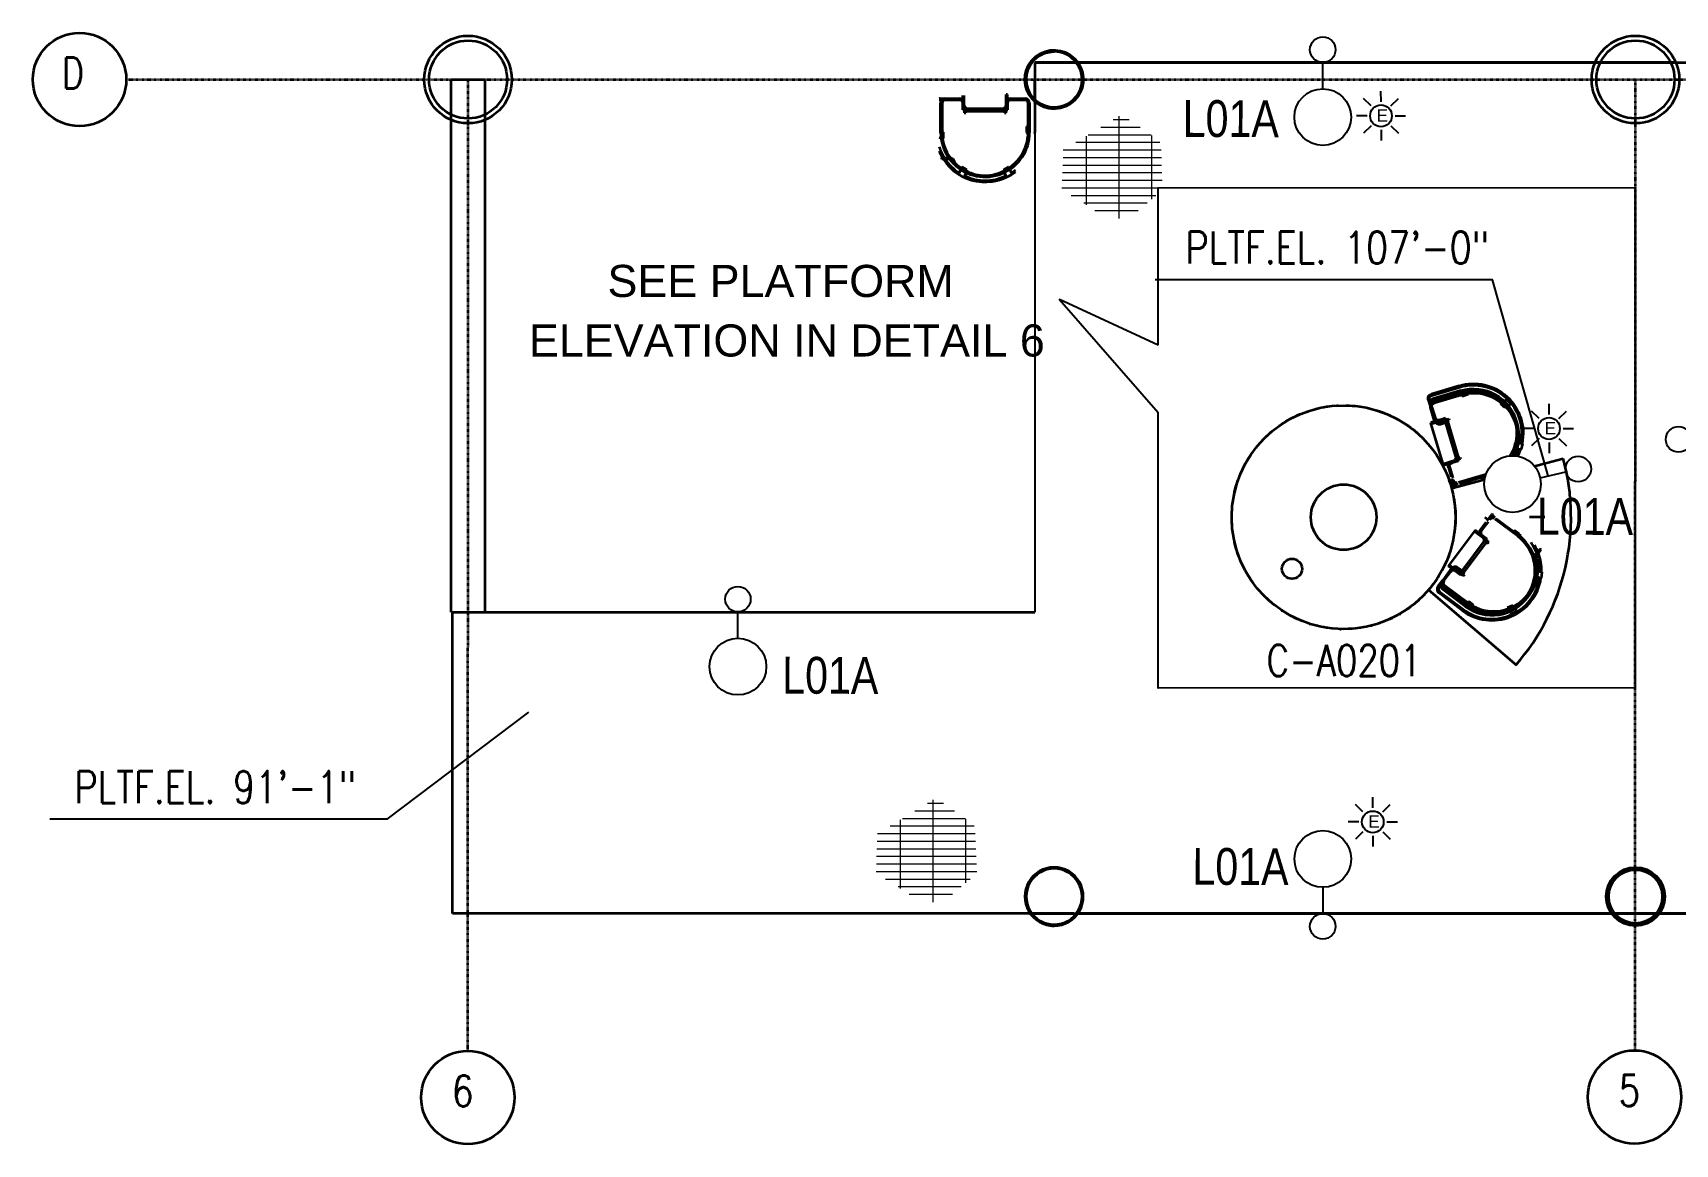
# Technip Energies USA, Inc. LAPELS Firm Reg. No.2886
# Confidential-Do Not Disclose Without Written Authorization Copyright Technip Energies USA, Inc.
# Model space of a CAD drawing. Header units: inches. Extents: x 3135 to 9031, y -914 to 4011.
# Drawn here: x 3525 to 4201, y 273 to 730 of the extents above; entities that cross this region are included whole.
import ezdxf
from ezdxf.enums import TextEntityAlignment as Align

# ---------------------------------------------------------------- set-up
doc = ezdxf.new("R2010")
doc.units = ezdxf.units.IN
doc.header["$MEASUREMENT"] = 0
doc.linetypes.add('DASHDOT2', pattern=[12.700025, 6.350013, -3.175006, 0, -3.175006])
for name, color, linetype in [('Default', 7, 'Continuous'), ('E-LIGHTING', 41, 'Continuous'), ('TF_P_CENTER', 7, 'Continuous'), ('TF_P_Equipment', 7, 'Continuous'), ('TF_P_Ladder', 7, 'Continuous'), ('TF_P_Plaform', 7, 'Continuous'), ('TF_P_Steel', 7, 'Continuous'), ('TF_S_GRATING', 7, 'Continuous')]:
    doc.layers.add(name, color=color, linetype=linetype)
doc.styles.add('Arial', font='arial.ttf')
doc.styles.add('ROMANS', font='romans.shx')

# ---------------------------------------------------------------- blocks, each defined once
blk = doc.blocks.new('A$Cc5a80bb5')
at = {"layer": 'Default', "color": 8, "linetype": 'Continuous', "lineweight": 35}
for centre in [(80.25, 0), (239.88, -418.62), (719.6, -418.46), (719.6, -418.46), (1200.17, -418.16), (1200.17, -418.16)]:
    blk.add_circle(centre, 19.2, dxfattribs=at)
at = {"layer": 'TF_P_Steel', "color": 8, "linetype": 'DASHDOT2', "lineweight": 35, "ltscale": 0.015}
for points in [[(239.94, -399.42), (240, 0)], [(99.45, 0), (1200, -0.01)], [(719.86, -399.26), (720, 0)], [(1200.04, -398.96), (1200, 0)]]:
    blk.add_lwpolyline(points, dxfattribs=at)
at = {"layer": 'Default', "color": 8, "style": 'ROMANS', "width": 0.8}
for s, p in [('D', (72.93, 9.1)), ('6', (233.41, -409.55)), ('5', (713.14, -409.38)), ('4', (1193.71, -409.08))]:
    blk.add_text(s, height=12.8, dxfattribs=at).set_placement(p, align=Align.TOP_LEFT)
blk = doc.blocks.new('A$C60500d5a')
at = {"layer": 'TF_P_Ladder', "color": 8, "linetype": 'Continuous', "lineweight": 35}
for p, q in [((-8.52, -0.15), (-10.68, -1.4)), ((-10.12, -3.05), (-10.68, -1.4)), ((-9.93, -3.6), (-9.96, -3.51)), ((-7.77, -2.35), (-9.93, -3.6)), ((-9.93, -3.6), (-9.63, -4.12)), ((-9.93, -3.6), (-9.93, -3.6)), ((-9.93, -3.6), (-9.86, -3.72)), ((-9.63, -4.12), (-7.47, -2.87)), ((-7.77, -2.35), (-8.62, -2.84)), ((-8.42, -0.31), (-8.52, -0.15)), ((-7.95, -1.82), (-8.52, -0.15)), ((-7.84, -1.77), (-8.18, -0.78)), ((-7.77, -2.35), (-7.79, -2.29)), ((-7.47, -2.87), (-7.77, -2.35)), ((-7.77, -2.35), (-7.77, -2.35)), ((-7.66, -2.29), (-7.68, -2.24)), ((7.77, -2.35), (7.47, -2.87)), ((7.47, -2.87), (7.63, -2.4)), ((7.47, -2.87), (7.47, -2.87)), ((7.47, -2.87), (7.47, -2.87)), ((7.47, -2.87), (8.4, -3.4)), ((7.47, -2.87), (9.63, -4.12)), ((7.71, -2.44), (7.64, -2.58)), ((9.93, -3.6), (7.77, -2.35)), ((8, -1.31), (8.22, -0.67)), ((8.11, -1.35), (8.52, -0.15)), ((8.52, -0.15), (8.22, -0.67)), ((10.68, -1.4), (8.52, -0.15)), ((9.63, -4.12), (9.93, -3.6)), ((9.63, -4.11), (9.76, -3.89)), ((9.63, -4.11), (9.63, -4.11)), ((10.12, -3.05), (10.13, -3.02)), ((10.33, -2.44), (10.68, -1.4)), ((-17.79, -7.26), (-17.79, -7.86)), ((-14.84, -7.26), (-17.79, -7.26)), ((-17.79, -7.86), (-14.84, -7.86)), ((-17.1, -18.18), (-17.69, -17.39)), ((-17.66, -18.24), (-17.69, -18.2)), ((-17.66, -18.24), (-17.66, -20.74)), ((-17.06, -18.24), (-17.66, -18.24)), ((-17.1, -29.74), (-17.1, -18.3)), ((-17.06, -20.74), (-17.06, -18.24)), ((-16.5, -18.3), (-16.5, -30.01)), ((17.66, -15.86), (17.06, -15.86)), ((17.06, -15.86), (17.06, -18.36)), ((17.06, -17.92), (17.06, -18.36)), ((17.06, -18.36), (17.06, -18.36)), ((17.06, -18.36), (17.7, -18.48)), ((17.06, -18.36), (17.66, -18.36)), ((17.66, -18.36), (17.66, -15.86)), ((17.66, -18.36), (17.7, -18.37)), ((17.7, -18.3), (17.7, -30.3)), ((18.15, -15.95), (18.76, -16.07)), ((18.3, -30.3), (18.3, -18.3)), ((18.3, -18.48), (18.9, -18.59)), ((18.3, -18.59), (18.6, -18.65)), ((18.6, -18.65), (18.9, -18.65)), ((18.9, -30.3), (18.9, -18.3)), ((19.5, -18.3), (19.5, -30.3)), ((21, -30.3), (21, -18.3)), ((21.6, -18.3), (21.6, -30.3)), ((-17.66, -20.74), (-17.69, -20.7)), ((-17.66, -20.74), (-17.06, -20.74)), ((-7.4, -26.35), (-7.4, -28.85)), ((-6.8, -26.35), (-7.4, -26.35)), ((-6.8, -28.85), (-6.8, -26.35)), ((9.2, -26.35), (9.2, -28.85)), ((9.8, -26.35), (9.2, -26.35)), ((9.8, -28.85), (9.8, -26.35)), ((-17.3, -31.6), (-16.59, -31.6)), ((-15.2, -32.2), (-17.3, -32.2)), ((-15.2, -31.6), (-14.84, -31.6)), ((-14.1, -32.2), (-15.2, -32.2)), ((-14.01, -31.6), (-9.3, -31.6)), ((-9.3, -32.2), (-13.34, -32.2)), ((-8, -27.6), (-8, -33.85)), ((-8, -27.6), (-7.6, -27.6)), ((-7.4, -27.1), (-7.6, -27.1)), ((-7.6, -27.95), (-7.6, -27.1)), ((-7.6, -28.09), (-7.6, -27.95)), ((-7.4, -28.85), (-7.4, -33.85)), ((-7.4, -28.85), (-6.8, -28.85)), ((9.2, -27.1), (-6.8, -27.1)), ((8.6, -28.1), (-6.8, -28.1)), ((8.6, -27.6), (8.6, -30.3)), ((9.2, -27.6), (8.6, -27.6)), ((9.2, -28.85), (9.8, -28.85)), ((9.2, -30.3), (9.2, -28.85)), ((10, -27.1), (9.8, -27.1)), ((9.8, -28.85), (9.8, -31.4)), ((9.8, -32.07), (9.8, -33.85)), ((10, -27.95), (10, -27.1)), ((10, -27.6), (10.4, -27.6)), ((10, -28.09), (10, -27.95)), ((10.4, -27.6), (10.4, -31.6)), ((10.4, -32.2), (10.4, -33.85)), ((16.4, -31.6), (10.5, -31.6)), ((10.5, -32.2), (16.4, -32.2)), ((17.6, -32.2), (16.4, -32.2)), ((19.7, -32.2), (17.6, -32.2)), ((18.99, -31.6), (19.7, -31.6)), ((-8, -33.85), (-7.4, -33.85)), ((9.8, -33.85), (10.4, -33.85))]:
    blk.add_line(p, q, dxfattribs=at)
for centre, radius, start, end in [((0, -18.3), 18.3, 0, 135), ((1.2, -18.3), 20.4, 0, 118.21144), ((1.2, -18.3), 19.8, 0, 118.19549), ((1.2, -18.3), 18.3, 0, 91.87889), ((1.2, -18.3), 17.7, 92.2002, 180), ((1.2, -18.3), 20.4, 125.32181, 147.23606), ((1.2, -18.3), 19.8, 125.83645, 146.1115), ((-14.84, -5.36), 2.5, 270, 0), ((-14.84, -5.36), 1.9, 270, 0), ((1.2, -18.3), 18.3, 127.18622, 138.27741), ((-0.19, -18.49), 17.89, 0.60236, 132.78875), ((1.2, -18.3), 18.3, 116.88471, 119.34008), ((1.2, -18.3), 17.7, 0, 61.66824), ((1.2, -18.3), 20.4, 149.21838, 157.79928), ((1.2, -18.3), 19.8, 148.17845, 162.53918), ((1.2, -18.3), 18.3, 143.934, 180), ((-17.3, -30.3), 1.3, 252.65035, 270), ((-17.3, -30.3), 1.9, 258.2271, 270), ((-15.2, -30.3), 1.9, 180.0094, 270), ((-15.2, -30.3), 1.3, 193.27122, 270), ((-9.3, -30.3), 1.3, 270, 0), ((-9.3, -30.3), 1.9, 270, 313.17355), ((10.5, -30.3), 1.9, 180, 270), ((10.5, -30.3), 1.3, 180, 270), ((11.7, -30.3), 1.3, 180, 270), ((16.4, -30.3), 1.3, 270, 0), ((16.4, -30.3), 1.9, 270, 0), ((17.6, -30.3), 1.9, 270, 0), ((17.6, -30.3), 1.3, 278.84988, 0), ((19.7, -30.3), 1.3, 270, 0), ((19.7, -30.3), 1.9, 270, 0)]:
    blk.add_arc(centre, radius, start, end, dxfattribs=at)
at = {"layer": 'TF_P_Steel', "color": 8, "linetype": 'Continuous', "lineweight": 35}
for p, q in [((-14.67, -7.25), (-14.67, -6.46)), ((-14.67, -9.18), (-14.67, -7.85)), ((-14.67, -33.85), (-14.67, -32.2)), ((-7.4, -33.85), (9.8, -33.85))]:
    blk.add_line(p, q, dxfattribs=at)
blk = doc.blocks.new('TF_P_ELP_GRATING', base_point=(2.146, 13.23))
at = {"layer": 'TF_S_GRATING', "color": 8, "linetype": 'Continuous', "lineweight": 18}
for p, q in [((2.19, 13.523), (2.19, 12.866)), ((2.37, 13.425), (1.964, 13.425)), ((1.98, 13.435), (1.98, 12.994)), ((2.313, 13.474), (2.034, 13.474)), ((2.469, 13.328), (1.822, 13.328)), ((2.426, 13.377), (1.882, 13.377)), ((2.4, 13.399), (2.4, 12.99)), ((2.467, 13.279), (1.824, 13.279)), ((2.465, 13.23), (1.826, 13.23)), ((2.463, 13.182), (1.828, 13.182)), ((2.462, 13.133), (1.83, 13.133)), ((2.46, 13.084), (1.832, 13.084)), ((2.453, 13.035), (1.912, 13.035)), ((2.396, 12.987), (1.992, 12.987)), ((2.326, 12.938), (2.072, 12.938)), ((2.256, 12.889), (2.152, 12.889))]:
    blk.add_line(p, q, dxfattribs=at)
blk = doc.blocks.new('*U31')
at = {"color": 3}
for points in [[(-2.79, -21.66), (-2.79, -17.32)], [(-6.86, -23.35), (-9.93, -20.28)], [(1.29, -23.35), (4.36, -20.28)], [(-6.86, -31.5), (-9.93, -34.57)], [(-2.79, -33.19), (-2.79, -37.52)], [(1.29, -31.5), (4.36, -34.57)], [(2.98, -27.42), (7.32, -27.42)]]:
    blk.add_lwpolyline(points, dxfattribs=at)
at = {"color": 4, "linetype": 'ByBlock', "lineweight": -2}
blk.add_circle((-27.71, -0.02), 5.26, dxfattribs=at)
at = {"color": 3}
blk.add_circle((-2.79, -27.42), 4.47, dxfattribs=at)
at = {"color": 4, "insert": (-0.08, -25.6), "char_height": 5.03, "attachment_point": 1, "rotation": 269.77523, "style": 'Arial'}
blk.add_mtext_dynamic_manual_height_columns('E', width=62.9163, gutter_width=0.0684, heights=[0], dxfattribs=at)
at = {"color": 8}
blk.add_wipeout([(-27.69, -39.38), (-26.95, -39.36), (-26.23, -39.29), (-25.5, -39.17), (-24.79, -39.01), (-24.09, -38.81), (-23.4, -38.56), (-22.73, -38.27), (-22.07, -37.94), (-21.44, -37.56), (-20.84, -37.15), (-20.26, -36.7), (-19.71, -36.22), (-19.19, -35.7), (-18.71, -35.15), (-18.26, -34.57), (-17.85, -33.96), (-17.48, -33.33), (-17.15, -32.68), (-16.86, -32.01), (-16.61, -31.32), (-16.4, -30.62), (-16.25, -29.9), (-16.13, -29.18), (-16.06, -28.45), (-16.04, -27.72), (-16.06, -26.99), (-16.13, -26.26), (-16.25, -25.54), (-16.41, -24.82), (-16.61, -24.12), (-16.86, -23.43), (-17.15, -22.76), (-17.48, -22.11), (-17.86, -21.48), (-18.27, -20.87), (-18.72, -20.29), (-19.2, -19.74), (-19.72, -19.23), (-20.27, -18.74), (-20.85, -18.29), (-21.46, -17.88), (-22.09, -17.51), (-22.74, -17.18), (-23.41, -16.89), (-24.1, -16.64), (-24.8, -16.44), (-25.52, -16.28), (-26.24, -16.16), (-26.97, -16.1), (-27.7, -16.07), (-28.43, -16.1), (-29.16, -16.17), (-29.88, -16.28), (-30.6, -16.44), (-31.3, -16.65), (-31.99, -16.89), (-32.66, -17.18), (-33.31, -17.52), (-33.94, -17.89), (-34.55, -18.3), (-35.13, -18.75), (-35.68, -19.24), (-36.19, -19.75), (-36.68, -20.3), (-37.13, -20.88), (-37.54, -21.49), (-37.91, -22.12), (-38.24, -22.77), (-38.53, -23.44), (-38.78, -24.13), (-38.98, -24.83), (-39.14, -25.55), (-39.26, -26.27), (-39.32, -27), (-39.35, -27.73), (-39.32, -28.47), (-39.25, -29.19), (-39.14, -29.92), (-38.98, -30.63), (-38.77, -31.33), (-38.53, -32.02), (-38.24, -32.69), (-37.9, -33.35), (-37.53, -33.98), (-37.12, -34.58), (-36.67, -35.16), (-36.18, -35.71), (-35.67, -36.23), (-35.12, -36.71), (-34.54, -37.16), (-33.93, -37.57), (-33.3, -37.94), (-32.65, -38.27), (-31.98, -38.56), (-31.29, -38.81), (-30.59, -39.02), (-29.87, -39.17), (-29.15, -39.29), (-28.42, -39.36)], dxfattribs=at)
at = {"color": 4, "linetype": 'ByBlock', "lineweight": -2}
blk.add_line((-27.7, -16.07), (-27.71, -5.28), dxfattribs=at)
at = {"color": 3}
blk.add_lwpolyline([(-8.55, -27.42), (-12.89, -27.42)], dxfattribs=at)
at = {"color": 4, "linetype": 'ByBlock', "lineweight": -2}
blk.add_circle((-27.69, -27.73), 11.65, dxfattribs=at)
at = {"color": 4, "insert": (-41.39, -28.31), "char_height": 15.1528, "attachment_point": 1, "rotation": 269.77523, "style": 'Arial'}
blk.add_mtext_dynamic_manual_height_columns('{\\W0.8;L01A}', width=189.5784, gutter_width=0.206, heights=[0], dxfattribs=at)
blk = doc.blocks.new('*U35')
at = {"color": 3}
for points in [[(-49.34, 5.09), (-50.14, 9.36)], [(-45.02, 4.2), (-42.58, 7.78)], [(-53.02, 2.68), (-56.61, 5.12)], [(-42.6, 0.51), (-38.34, 1.32)], [(-53.92, -1.64), (-58.18, -2.45)], [(-51.5, -5.33), (-53.95, -8.92)], [(-47.19, -6.23), (-46.38, -10.49)], [(-43.5, -3.81), (-39.91, -6.25)]]:
    blk.add_lwpolyline(points, dxfattribs=at)
blk.add_circle((-48.26, -0.57), 4.47, dxfattribs=at)
at = {"color": 4, "linetype": 'ByBlock', "lineweight": -2}
blk.add_circle((-27.71, -0.02), 5.26, dxfattribs=at)
at = {"color": 4, "insert": (-51.52, -0.56), "char_height": 5.03, "attachment_point": 1, "rotation": 55.52154, "style": 'Arial'}
blk.add_mtext_dynamic_manual_height_columns('E', width=62.9163, gutter_width=0.0684, heights=[0], dxfattribs=at)
at = {"color": 8}
blk.add_wipeout([(-42.09, -36.66), (-41.4, -36.91), (-40.69, -37.11), (-39.98, -37.27), (-39.25, -37.38), (-38.53, -37.45), (-37.79, -37.47), (-37.06, -37.44), (-36.33, -37.37), (-35.61, -37.25), (-34.9, -37.09), (-34.19, -36.88), (-33.51, -36.63), (-32.83, -36.34), (-32.18, -36.01), (-31.55, -35.63), (-30.95, -35.22), (-30.37, -34.77), (-29.83, -34.28), (-29.31, -33.76), (-28.83, -33.21), (-28.38, -32.63), (-27.97, -32.03), (-27.6, -31.39), (-27.27, -30.74), (-26.98, -30.07), (-26.74, -29.38), (-26.53, -28.68), (-26.38, -27.96), (-26.26, -27.24), (-26.2, -26.51), (-26.18, -25.78), (-26.2, -25.04), (-26.27, -24.32), (-26.39, -23.59), (-26.55, -22.88), (-26.76, -22.18), (-27.01, -21.49), (-27.3, -20.82), (-27.64, -20.17), (-28.01, -19.54), (-28.42, -18.93), (-28.87, -18.36), (-29.36, -17.81), (-29.88, -17.29), (-30.43, -16.81), (-31.01, -16.36), (-31.62, -15.95), (-32.25, -15.58), (-32.9, -15.25), (-33.57, -14.96), (-34.26, -14.72), (-34.97, -14.52), (-35.68, -14.36), (-36.41, -14.25), (-37.13, -14.18), (-37.87, -14.16), (-38.6, -14.18), (-39.33, -14.26), (-40.05, -14.37), (-40.76, -14.53), (-41.47, -14.74), (-42.15, -14.99), (-42.82, -15.28), (-43.48, -15.62), (-44.11, -15.99), (-44.71, -16.41), (-45.29, -16.86), (-45.83, -17.34), (-46.35, -17.86), (-46.83, -18.41), (-47.28, -18.99), (-47.69, -19.6), (-48.06, -20.23), (-48.39, -20.88), (-48.68, -21.56), (-48.92, -22.25), (-49.13, -22.95), (-49.28, -23.66), (-49.4, -24.39), (-49.46, -25.12), (-49.48, -25.85), (-49.46, -26.58), (-49.39, -27.31), (-49.27, -28.03), (-49.11, -28.75), (-48.9, -29.45), (-48.65, -30.14), (-48.36, -30.81), (-48.02, -31.46), (-47.65, -32.09), (-47.24, -32.69), (-46.79, -33.27), (-46.3, -33.82), (-45.78, -34.33), (-45.23, -34.81), (-44.65, -35.26), (-44.04, -35.67), (-43.41, -36.04), (-42.76, -36.37)], dxfattribs=at)
at = {"color": 4, "linetype": 'ByBlock', "lineweight": -2}
blk.add_line((-33.57, -14.96), (-29.63, -4.91), dxfattribs=at)
blk.add_circle((-37.83, -25.81), 11.65, dxfattribs=at)
at = {"color": 4, "insert": (-27.49, -20.67), "char_height": 15.1528, "attachment_point": 1, "rotation": 55.52154, "style": 'Arial'}
blk.add_mtext_dynamic_manual_height_columns('{\\W0.8;L01A}', width=189.5784, gutter_width=0.206, heights=[0], dxfattribs=at)
blk = doc.blocks.new('*U45')
at = {"color": 3}
for points in [[(-74.79, 24.54), (-77.86, 27.6)], [(-70.72, 26.23), (-70.72, 30.57)], [(-66.64, 24.55), (-63.58, 27.62)], [(-76.47, 20.46), (-80.81, 20.45)], [(-64.95, 20.48), (-60.61, 20.49)], [(-74.78, 16.39), (-77.84, 13.32)], [(-70.7, 14.71), (-70.69, 10.37)]]:
    blk.add_lwpolyline(points, dxfattribs=at)
blk.add_circle((-70.71, 20.47), 4.47, dxfattribs=at)
at = {"color": 4, "linetype": 'ByBlock', "lineweight": -2}
blk.add_circle((-27.71, -0.02), 5.26, dxfattribs=at)
at = {"color": 4, "insert": (-73.41, 18.64), "char_height": 5.03, "attachment_point": 1, "rotation": 89.86226, "style": 'Arial'}
blk.add_mtext_dynamic_manual_height_columns('E', width=62.9163, gutter_width=0.0684, heights=[0], dxfattribs=at)
at = {"color": 8}
blk.add_wipeout([(-67.07, -0.1), (-67.05, -0.83), (-66.98, -1.56), (-66.86, -2.28), (-66.7, -3), (-66.5, -3.7), (-66.25, -4.39), (-65.95, -5.06), (-65.62, -5.71), (-65.25, -6.34), (-64.83, -6.94), (-64.38, -7.52), (-63.9, -8.07), (-63.38, -8.59), (-62.83, -9.07), (-62.25, -9.52), (-61.64, -9.93), (-61.01, -10.3), (-60.36, -10.63), (-59.69, -10.92), (-59, -11.17), (-58.29, -11.37), (-57.58, -11.53), (-56.86, -11.64), (-56.13, -11.71), (-55.4, -11.73), (-54.66, -11.7), (-53.93, -11.63), (-53.21, -11.52), (-52.5, -11.36), (-51.8, -11.15), (-51.11, -10.9), (-50.44, -10.61), (-49.78, -10.28), (-49.15, -9.9), (-48.55, -9.49), (-47.97, -9.04), (-47.42, -8.55), (-46.91, -8.03), (-46.42, -7.48), (-45.98, -6.9), (-45.57, -6.3), (-45.2, -5.67), (-44.86, -5.01), (-44.58, -4.34), (-44.33, -3.65), (-44.13, -2.95), (-43.97, -2.23), (-43.86, -1.51), (-43.79, -0.78), (-43.77, -0.05), (-43.79, 0.68), (-43.86, 1.41), (-43.98, 2.13), (-44.14, 2.85), (-44.34, 3.55), (-44.59, 4.24), (-44.89, 4.91), (-45.22, 5.56), (-45.59, 6.19), (-46.01, 6.79), (-46.46, 7.37), (-46.94, 7.92), (-47.46, 8.44), (-48.01, 8.92), (-48.59, 9.37), (-49.2, 9.78), (-49.83, 10.15), (-50.48, 10.48), (-51.15, 10.77), (-51.84, 11.02), (-52.55, 11.22), (-53.26, 11.38), (-53.98, 11.49), (-54.71, 11.56), (-55.44, 11.58), (-56.18, 11.55), (-56.9, 11.48), (-57.63, 11.37), (-58.34, 11.21), (-59.04, 11), (-59.73, 10.75), (-60.4, 10.46), (-61.06, 10.13), (-61.69, 9.75), (-62.29, 9.34), (-62.87, 8.89), (-63.42, 8.4), (-63.93, 7.88), (-64.41, 7.33), (-64.86, 6.76), (-65.27, 6.15), (-65.64, 5.52), (-65.97, 4.86), (-66.26, 4.19), (-66.51, 3.5), (-66.71, 2.8), (-66.87, 2.08), (-66.98, 1.36), (-67.05, 0.63)], dxfattribs=at)
at = {"color": 4, "linetype": 'ByBlock', "lineweight": -2}
blk.add_line((-43.77, -0.05), (-32.97, -0.03), dxfattribs=at)
at = {"color": 3}
blk.add_lwpolyline([(-66.63, 16.4), (-63.56, 13.34)], dxfattribs=at)
at = {"color": 4, "linetype": 'ByBlock', "lineweight": -2}
blk.add_circle((-55.42, -0.07), 11.65, dxfattribs=at)
at = {"color": 4, "insert": (-59.9, -53.64), "char_height": 15.1528, "attachment_point": 1, "rotation": 89.86226, "style": 'Arial'}
blk.add_mtext_dynamic_manual_height_columns('{\\W0.8;L01A}', width=189.5784, gutter_width=0.206, heights=[0], dxfattribs=at)
blk = doc.blocks.new('*U60')
at = {"color": 4, "linetype": 'ByBlock', "lineweight": -2}
blk.add_circle((0, 0), 112, dxfattribs=at)
at = {"color": 4, "insert": (506, 390), "char_height": 324, "attachment_point": 1, "rotation": 89.7413, "style": 'Arial'}
blk.add_mtext_dynamic_manual_height_columns('{\\W0.8;L01A}', width=4053.6, gutter_width=4.41, heights=[0], dxfattribs=at)
at = {"color": 8}
blk.add_wipeout([(842, 0), (841, 16), (840, 31), (837, 47), (834, 62), (829, 77), (824, 92), (818, 106), (811, 120), (803, 134), (794, 146), (784, 159), (774, 171), (763, 182), (751, 192), (739, 202), (726, 210), (713, 218), (699, 225), (684, 232), (670, 237), (654, 241), (639, 245), (624, 247), (608, 249), (593, 249), (577, 249), (561, 247), (546, 245), (531, 241), (515, 237), (501, 232), (486, 225), (472, 218), (459, 210), (446, 202), (434, 192), (422, 182), (411, 171), (401, 159), (391, 146), (382, 134), (374, 120), (367, 106), (361, 92), (356, 77), (351, 62), (348, 47), (345, 31), (344, 16), (343, 0), (344, -16), (345, -31), (348, -47), (351, -62), (356, -77), (361, -92), (367, -106), (374, -120), (382, -134), (391, -146), (401, -159), (411, -171), (422, -182), (434, -192), (446, -202), (459, -210), (472, -218), (486, -225), (501, -232), (515, -237), (531, -241), (546, -245), (561, -247), (577, -249), (593, -249), (608, -249), (624, -247), (639, -245), (654, -241), (670, -237), (684, -232), (699, -225), (713, -218), (726, -210), (739, -202), (751, -192), (763, -182), (774, -171), (784, -159), (794, -146), (803, -134), (811, -120), (818, -106), (824, -92), (829, -77), (834, -62), (837, -47), (840, -31), (841, -16)], dxfattribs=at)
at = {"color": 4, "linetype": 'ByBlock', "lineweight": -2}
blk.add_line((343, 0), (112, 0), dxfattribs=at)
blk.add_circle((593, 0), 249, dxfattribs=at)
blk = doc.blocks.new('*U95')
at = {"color": 3}
for points in [[(-0.54, 29.72), (-0.55, 34.06)], [(-4.62, 28.03), (-7.69, 31.09)], [(3.53, 28.04), (6.6, 31.11)], [(-6.3, 23.95), (-10.64, 23.94)], [(5.23, 23.97), (9.57, 23.98)], [(-4.6, 19.88), (-7.67, 16.81)], [(3.55, 19.89), (6.62, 16.83)]]:
    blk.add_lwpolyline(points, dxfattribs=at)
blk.add_circle((-0.54, 23.96), 4.47, dxfattribs=at)
at = {"color": 4, "linetype": 'ByBlock', "lineweight": -2}
blk.add_circle((-27.71, -0.02), 5.26, dxfattribs=at)
at = {"color": 4, "attachment_point": 1, "rotation": 89.86226, "style": 'Arial'}
for s, width, gutter_width, insert, char_height in [('E', 62.9163, 0.0684, (-3.23, 22.13), 5.03), ('{\\W0.8;L01A}', 189.5784, 0.206, (-6.93, -57.56), 15.1528)]:
    blk.add_mtext_dynamic_manual_height_columns(s, width=width, gutter_width=gutter_width, heights=[0], dxfattribs=dict(at, insert=insert, char_height=char_height))
at = {"color": 8}
blk.add_wipeout([(11.65, 0.01), (11.63, 0.74), (11.56, 1.47), (11.45, 2.19), (11.29, 2.9), (11.08, 3.61), (10.83, 4.3), (10.54, 4.97), (10.21, 5.62), (9.84, 6.25), (9.42, 6.86), (8.97, 7.43), (8.49, 7.98), (7.97, 8.5), (7.42, 8.98), (6.84, 9.43), (6.24, 9.84), (5.61, 10.22), (4.96, 10.55), (4.28, 10.84), (3.59, 11.09), (2.89, 11.29), (2.18, 11.45), (1.45, 11.56), (0.72, 11.63), (-0.01, 11.65), (-0.74, 11.63), (-1.47, 11.56), (-2.19, 11.45), (-2.9, 11.29), (-3.61, 11.08), (-4.3, 10.83), (-4.97, 10.54), (-5.62, 10.21), (-6.25, 9.84), (-6.86, 9.42), (-7.43, 8.97), (-7.98, 8.49), (-8.5, 7.97), (-8.98, 7.42), (-9.43, 6.84), (-9.84, 6.24), (-10.22, 5.61), (-10.55, 4.96), (-10.84, 4.28), (-11.09, 3.59), (-11.29, 2.89), (-11.45, 2.18), (-11.56, 1.45), (-11.63, 0.72), (-11.65, -0.01), (-11.63, -0.74), (-11.56, -1.47), (-11.45, -2.19), (-11.29, -2.9), (-11.08, -3.61), (-10.83, -4.3), (-10.54, -4.97), (-10.21, -5.62), (-9.84, -6.25), (-9.42, -6.86), (-8.97, -7.43), (-8.49, -7.98), (-7.97, -8.5), (-7.42, -8.98), (-6.84, -9.43), (-6.24, -9.84), (-5.61, -10.22), (-4.96, -10.55), (-4.28, -10.84), (-3.59, -11.09), (-2.89, -11.29), (-2.18, -11.45), (-1.45, -11.56), (-0.72, -11.63), (0.01, -11.65), (0.74, -11.63), (1.47, -11.56), (2.19, -11.45), (2.9, -11.29), (3.61, -11.08), (4.3, -10.83), (4.97, -10.54), (5.62, -10.21), (6.25, -9.84), (6.86, -9.42), (7.43, -8.97), (7.98, -8.49), (8.5, -7.97), (8.98, -7.42), (9.43, -6.84), (9.84, -6.24), (10.22, -5.61), (10.55, -4.96), (10.84, -4.28), (11.09, -3.59), (11.29, -2.89), (11.45, -2.18), (11.56, -1.45), (11.63, -0.72)], dxfattribs=at)
at = {"color": 4, "linetype": 'ByBlock', "lineweight": -2}
blk.add_line((-11.65, -0.01), (-22.45, -0.01), dxfattribs=at)
at = {"color": 3}
blk.add_lwpolyline([(-0.53, 18.2), (-0.52, 13.86)], dxfattribs=at)
at = {"color": 4, "linetype": 'ByBlock', "lineweight": -2}
blk.add_circle((0, 0), 11.65, dxfattribs=at)

msp = doc.modelspace()

# ---------------------------------------------------------------- linework, layer by layer
at = {"color": 8}
for points in [[(3937.43, 718.11), (3937.43, 492.13)], [(4148.51, 548.09), (4125.6, 628.77), (3986.96, 628.77)], [(3729.26, 451), (3671.07, 406.87), (3532.42, 406.87)]]:
    msp.add_lwpolyline(points, dxfattribs=at)
at = {"color": 0}
msp.add_lwpolyline([(3988.13, 601.86), (3947.67, 620.66), (3988.13, 574.14)], dxfattribs=at)
at = {"layer": 'TF_P_CENTER', "color": 8, "linetype": 'DASHDOT2', "lineweight": 35}
msp.add_line((4147.16, 531.11), (4138.43, 531.11), dxfattribs=at)
at = {"layer": 'TF_P_Equipment', "color": 8, "linetype": 'Continuous', "lineweight": 35}
for p, q in [((4108.86, 543.01), (4154.74, 555.31)), ((4108.86, 543.01), (4154.74, 555.31)), ((4108.86, 543.01), (4154.74, 555.31)), ((4099.37, 501.2), (4135.46, 470.31))]:
    msp.add_line(p, q, dxfattribs=at)
for centre, radius in [((4064.43, 531.11), 13.48), ((4043.21, 509.89), 4.13)]:
    msp.add_circle(centre, radius, dxfattribs=at)
msp.add_arc((4064.92, 531.12), 93.01, 319.23412, 15.07013, dxfattribs=at)
msp.add_arc((4064.92, 531.12), 93.01, 319.23412, 15.07013, dxfattribs=at)
at = {"layer": 'TF_P_Ladder', "color": 8, "linetype": 'Continuous', "lineweight": 35}
for p, q in [((3898.53, 703.26), (3900.63, 703.26)), ((3899.24, 702.66), (3898.53, 702.66)), ((3900.63, 703.26), (3906.53, 703.26)), ((3906.53, 702.66), (3900.63, 702.66)), ((3907.83, 698.66), (3907.83, 704.6)), ((3908.43, 699.91), (3908.43, 704.6)), ((3925.63, 701.36), (3925.63, 704.91)), ((3926.23, 704.91), (3925.63, 704.91)), ((3926.23, 702.75), (3926.23, 704.91)), ((3927.53, 703.26), (3933.43, 703.26)), ((3933.43, 702.66), (3927.53, 702.66)), ((3898.73, 689.36), (3898.73, 701.36)), ((3899.33, 701.36), (3899.33, 689.36)), ((3908.23, 698.66), (3907.83, 698.66)), ((3908.23, 699.15), (3908.23, 699.01)), ((3908.23, 699.01), (3908.23, 698.16)), ((3908.23, 698.16), (3908.43, 698.16)), ((3908.43, 699.91), (3908.43, 697.41)), ((3909.03, 699.91), (3908.43, 699.91)), ((3908.43, 697.41), (3909.03, 697.41)), ((3909.03, 697.41), (3909.03, 699.91)), ((3909.03, 699.16), (3925.03, 699.16)), ((3909.03, 698.16), (3925.03, 698.16)), ((3925.03, 699.91), (3925.03, 697.41)), ((3925.63, 699.91), (3925.03, 699.91)), ((3925.03, 697.41), (3925.63, 697.41)), ((3925.63, 699.91), (3925.63, 701.36)), ((3925.63, 697.41), (3925.63, 699.91)), ((3926.23, 698.66), (3925.63, 698.66)), ((3925.63, 698.16), (3925.83, 698.16)), ((3925.83, 698.66), (3925.83, 698.16)), ((3926.23, 701.36), (3926.23, 698.66)), ((3934.73, 689.36), (3934.73, 701.36)), ((3935.33, 701.36), (3935.33, 689.36)), ((3937.43, 701.36), (3937.43, 689.36)), ((3898.43, 689.71), (3898.15, 689.71)), ((3898.73, 689.54), (3898.15, 689.65)), ((3898.73, 689.65), (3898.43, 689.71)), ((3899.97, 689.42), (3899.33, 689.54)), ((3899.37, 689.42), (3899.33, 689.43)), ((3899.37, 689.42), (3899.37, 686.92)), ((3899.97, 689.42), (3899.37, 689.42)), ((3899.97, 686.92), (3899.97, 689.42)), ((3899.97, 689.42), (3899.97, 689.42)), ((3899.97, 688.98), (3899.97, 689.42)), ((3934.08, 691.8), (3934.08, 689.3)), ((3934.68, 691.8), (3934.08, 691.8)), ((3934.08, 689.3), (3934.68, 689.3)), ((3934.09, 689.3), (3934.27, 689.05)), ((3934.68, 691.8), (3934.73, 691.74)), ((3934.68, 689.3), (3934.68, 691.8)), ((3934.68, 689.3), (3934.72, 689.25)), ((3898.88, 687.01), (3898.15, 687.15)), ((3899.37, 686.92), (3899.97, 686.92)), ((3899.24, 678.32), (3899.24, 678.92)), ((3899.24, 678.92), (3902.19, 678.92)), ((3902.19, 678.32), (3899.24, 678.32)), ((3906.91, 674.11), (3906.38, 672.57)), ((3907.39, 675.18), (3907.09, 674.66)), ((3907.09, 674.66), (3909.26, 673.41)), ((3907.39, 675.17), (3907.26, 674.95)), ((3909.56, 673.93), (3907.39, 675.18)), ((3907.39, 675.17), (3907.39, 675.17)), ((3909.08, 672.88), (3908.55, 671.32)), ((3909.56, 673.93), (3908.63, 674.46)), ((3908.63, 671.43), (3908.81, 671.73)), ((3909.18, 672.83), (3908.81, 671.73)), ((3909.26, 673.41), (3909.56, 673.93)), ((3909.28, 673.44), (3909.39, 673.63)), ((3909.56, 673.93), (3909.38, 673.4)), ((3909.56, 673.93), (3909.56, 673.93)), ((3909.56, 673.93), (3909.56, 673.93)), ((3926.66, 675.18), (3924.49, 673.93)), ((3924.49, 673.93), (3924.79, 673.41)), ((3924.49, 673.92), (3924.65, 673.46)), ((3924.49, 673.92), (3924.49, 673.92)), ((3924.49, 673.92), (3924.63, 673.69)), ((3924.79, 673.41), (3926.96, 674.66)), ((3924.87, 672.83), (3925.24, 671.72)), ((3924.97, 672.88), (3925.5, 671.32)), ((3925.24, 671.72), (3925.42, 671.43)), ((3926.66, 675.18), (3925.8, 674.68)), ((3926.66, 675.18), (3926.66, 675.18)), ((3926.96, 674.66), (3926.66, 675.18)), ((3926.9, 674.76), (3926.82, 674.89)), ((3927.14, 674.11), (3927.67, 672.58))]:
    msp.add_line(p, q, dxfattribs=at)
for centre, radius, start, end in [((3898.53, 701.36), 1.9, 90, 101.3), ((3898.53, 701.36), 1.3, 90, 106.64153), ((3900.63, 701.36), 1.9, 90, 180), ((3900.63, 701.36), 1.3, 90, 180), ((3906.53, 701.36), 1.9, 46.82645, 90), ((3906.53, 701.36), 1.3, 0, 90), ((3927.53, 701.36), 1.9, 90, 180), ((3927.53, 701.36), 1.3, 90, 180), ((3933.43, 701.36), 1.9, 0, 90), ((3933.43, 701.36), 1.3, 0, 90), ((3935.53, 701.36), 1.9, 0, 4.17617), ((3917.03, 689.36), 18.3, 180, 214.78473), ((3917.03, 689.36), 17.7, 180, 216.43928), ((3917.03, 689.36), 18.3, 225, 0), ((3916.84, 689.55), 17.89, 227.21125, 359.39764), ((3917.03, 689.36), 20.4, 358.72575, 0), ((3917.03, 689.36), 19.8, 197.6084, 211.82155), ((3917.03, 689.36), 20.4, 202.31466, 210.78162), ((3917.03, 689.36), 20.4, 212.76394, 307.55745), ((3917.03, 689.36), 19.8, 213.8885, 237.57191), ((3902.19, 676.42), 2.5, 0, 90), ((3902.19, 676.42), 1.9, 0, 90), ((3917.03, 689.36), 18.3, 217.17478, 225), ((3917.03, 689.36), 17.7, 225.7355, 235.95032), ((3917.03, 689.36), 19.8, 244.85738, 295.14424), ((3917.03, 689.36), 17.7, 244.04968, 270), ((3917.03, 689.36), 19.8, 302.4286, 308.90478)]:
    msp.add_arc(centre, radius, start, end, dxfattribs=at)
at = {"layer": 'TF_P_Plaform', "color": 8, "linetype": 'Continuous', "lineweight": 35}
for p, q in [((3953.56, 718.11), (3937.43, 718.11)), ((3937.43, 718.11), (4500.45, 718.11)), ((3937.43, 718.11), (3937.43, 702.8)), ((4167.83, 718.11), (3955.13, 718.11)), ((4198.86, 718.11), (4169.99, 718.11)), ((3937.43, 368.11), (4672.02, 368.11)), ((3945.38, 368.11), (3937.43, 368.11)), ((3953.56, 368.11), (3945.38, 368.11)), ((4672.02, 368.11), (3955.13, 368.11))]:
    msp.add_line(p, q, dxfattribs=at)
at = {"layer": 'TF_P_Plaform', "color": 8, "linetype": 'DASHDOT2', "lineweight": 35}
for p, q in [((3955.13, 718.11), (3953.56, 718.11)), ((4169.99, 718.11), (4167.83, 718.11)), ((4201.02, 718.11), (4198.86, 718.11)), ((3937.43, 702.8), (3937.43, 701.36))]:
    msp.add_line(p, q, dxfattribs=at)
at = {"layer": 'TF_P_Plaform', "color": 8, "linetype": 'Continuous', "lineweight": 35}
msp.add_circle((4064.43, 531.11), 46, dxfattribs=at)
at = {"layer": 'TF_P_Plaform', "color": 8, "linetype": 'DASHDOT2', "lineweight": 35}
msp.add_circle((4064.43, 531.11), 46, dxfattribs=at)
at = {"layer": 'TF_P_Steel', "color": 8, "linetype": 'Continuous', "lineweight": 35}
for p, q in [((3944.43, 723.11), (3945.38, 723.11)), ((3944.43, 718.11), (3937.43, 718.11)), ((3953.55, 718.11), (3944.43, 718.11)), ((4167.83, 718.11), (3955.13, 718.11)), ((4184.43, 718.11), (4169.99, 718.11)), ((4198.86, 718.11), (4184.43, 718.11)), ((3697.43, 711.11), (3711.43, 711.11)), ((3697.43, 492.13), (3697.43, 711.11)), ((3711.43, 492.13), (3711.43, 711.11)), ((3937.43, 702.8), (3937.43, 711.11)), ((3711.43, 492.13), (3937.43, 492.13)), ((3935.62, 368.11), (3698.06, 368.11)), ((3945.38, 368.11), (3936.26, 368.11)), ((3953.55, 368.11), (3945.38, 368.11)), ((4184.43, 368.11), (3955.13, 368.11)), ((4664.43, 368.11), (4184.43, 368.11)), ((3944.43, 363.1), (3945.38, 363.1))]:
    msp.add_line(p, q, dxfattribs=at)
msp.add_lwpolyline([(3698.06, 368.11), (3698.06, 492.13), (3711.43, 492.13)], dxfattribs=at)
for centre, radius in [((3704.43, 711.11), 18.01), ((3704.43, 711.11), 16.04), ((4184.43, 711.11), 18.01), ((4184.43, 711.11), 16.04), ((4184.43, 375.11), 12.01), ((4184.43, 375.11), 11.02)]:
    msp.add_circle(centre, radius, dxfattribs=at)
for centre, major_axis, ratio, start_param, end_param in [((3945.38, 711.11), (0, -12.01), 0.999944, 0.6224, 6.283185), ((3945.38, 711.11), (0, -11.5), 0.999944, 0.654726, 6.283185), ((3945.38, 375.11), (0, 12.01), 0.999944, 0, 3.141593), ((3945.38, 375.11), (0, 11.5), 0.999965, 0, 3.141593), ((3945.38, 375.11), (0, -12.01), 0.999944, 0, 3.141593), ((3945.38, 375.11), (0, -11.5), 0.999944, 0, 3.141593)]:
    msp.add_ellipse(centre, major_axis=major_axis, ratio=ratio, start_param=start_param, end_param=end_param, dxfattribs=at)
at = {"layer": 'TF_P_Steel', "color": 8, "linetype": 'Continuous', "lineweight": 35, "extrusion": (0, 0, -1)}
for major_axis, start_param in [((0, 12.01), 0.6224), ((0, 11.5), 0.654726)]:
    msp.add_ellipse((3945.38, 711.11), major_axis=major_axis, ratio=0.999944, start_param=start_param, end_param=6.283185, dxfattribs=at)

# ---------------------------------------------------------------- block references
at = {"color": 3}
msp.add_blockref('A$Cc5a80bb5', (3464.43, 711.11), dxfattribs=at)
at = {"color": 8, "xscale": -1, "rotation": 286.5618792224913}
msp.add_blockref('A$C60500d5a', (4135.7, 569.7), dxfattribs=at)
at = {"color": 8, "rotation": 233.2081459759987}
msp.add_blockref('A$C60500d5a', (4140.78, 499.1), dxfattribs=at)
at = {"layer": 'Default', "color": 8, "linetype": 'Continuous', "lineweight": 35, "xscale": -64, "yscale": 64, "zscale": 64, "rotation": 180}
for p in [(3969.27, 672.74), (3892.9, 391.55)]:
    msp.add_blockref('TF_P_ELP_GRATING', p, dxfattribs=at)

# ---------------------------------------------------------------- texts
at = {"layer": 'Default', "color": 8, "style": 'ROMANS', "width": 0.8}
for s, height, p in [('PLTF.EL. 107\'-0"', 13.2, (4061.88, 641.99)), ('C-A0201', 12.8, (4064.6, 472.2)), ('PLTF.EL. 91\'-1"', 13.2, (3600.55, 420.09))]:
    msp.add_text(s, height=height, dxfattribs=at).set_placement(p, align=Align.MIDDLE_CENTER)
at = {"layer": 'Default', "color": 7, "style": 'Arial'}
for s, p in [('SEE PLATFORM ', (3835.51, 628.28)), ('ELEVATION IN DETAIL 6', (3835.51, 603.8))]:
    msp.add_text(s, height=13.2, dxfattribs=at).set_placement(p, align=Align.MIDDLE_CENTER)

# ---------------------------------------------------------------- next in the draw order: block references
at = {"layer": 'E-LIGHTING', "color": 3}
for name, p, rotation in [('*U95', (4055.84, 695.66), 269.9129640520016), ('*U31', (4202.14, 590.82), 90.00000000000001), ('*U35', (4176.51, 528.02), 304.253689372963), ('*U45', (4055.84, 335.14), 269.9129640520016)]:
    msp.add_blockref(name, p, dxfattribs=dict(at, rotation=rotation))
at = {"layer": 'E-LIGHTING', "xscale": 0.04676794374954184, "yscale": 0.04676794374954184, "zscale": 0.04676794374954184, "rotation": 270.0339063709542}
msp.add_blockref('*U60', (3815.37, 497.39), dxfattribs=at)

# ---------------------------------------------------------------- next in the draw order: linework, layer by layer
at = {"color": 0}
msp.add_lwpolyline([(3988.13, 601.86), (3988.13, 666.51), (4184.37, 666.66), (4184.37, 460.94), (3988.13, 460.78), (3988.13, 574.14)], dxfattribs=at)

doc.saveas('drawing.dxf')
